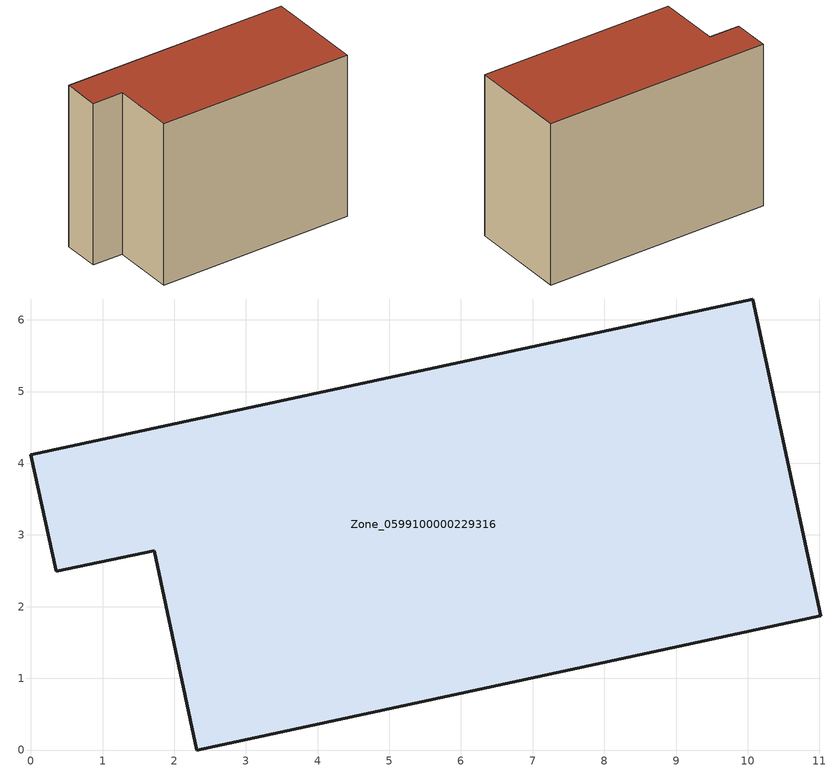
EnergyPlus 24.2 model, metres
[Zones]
Zone_0599100000229316
 floor ground (C_G): 1.72,2.78 0.35,2.49 0,4.12 10.07,6.29 11.02,1.87 2.32,0 z0
 wall outside (C_F): 10.07,6.29 0,4.12 0.35,2.49 1.72,2.78 2.32,0 11.02,1.87 10.07,6.29 z0:7.51
 roof outside (C_R): 2.32,0 11.02,1.87 10.07,6.29 0,4.12 0.35,2.49 1.72,2.78 z7.51
[BUILDING]
Pand.0599100000229316: North Axis=0; Terrain=City; Loads Convergence Tolerance Value=0.04; Temperature Convergence Tolerance Value=0.4; Solar Distribution=FullExterior; Maximum Number of Warmup Days=25; Minimum Number of Warmup Days=1
[Site:Location]
Rotterdam.The.Hague.AP_ZH_NLD Design_Conditions: Latitude=51.96; Longitude=4.45; Time Zone=1; Elevation=-4.5
[SITE:GROUNDTEMPERATURE:BUILDINGSURFACE]
18, 18, 18, 18, 18, 18, 18, 18, 18, 18, 18, 18
[MATERIAL] Thermal Absorptance=0.9; Solar Absorptance=0.7; Visible Absorptance=0.7
Name | Roughness | Thickness | Conductivity | Density | Specific Heat
G.TI.1946 | MediumSmooth | 0.15 | 1 | 540 | 1210
F.TI.1946 | Rough | 0.3 | 0.857143 | 1920 | 840
R.TI.1946 | MediumRough | 0.2 | 0.1 | 1500 | 1000
[CONSTRUCTION]
C_G: G.TI.1946
C_F: F.TI.1946
C_R: R.TI.1946
[ZONE]
Zone_0599100000229316: Type=1; Multiplier=1; Ceiling Height=Autocalculate; Volume=Autocalculate; Floor Area=autocalculate; Part of Total Floor Area=Yes
[ZONEINFILTRATION:DESIGNFLOWRATE]
Infil_Zone_0599100000229316: Zone or ZoneList or Space or SpaceList=Zone_0599100000229316; Schedule=AlwaysOn; Design Flow Rate Calculation Method=Flow/Area; Flow Rate per Floor Area=0.003; Constant Term Coefficient=1; Temperature Term Coefficient=0; Velocity Term Coefficient=0; Velocity Squared Term Coefficient=0
[HVACTEMPLATE:ZONE:IDEALLOADSAIRSYSTEM]
Zone_0599100000229316: Maximum Heating Supply Air Temperature=50; Minimum Cooling Supply Air Temperature=13; Maximum Heating Supply Air Humidity Ratio=0.0156; Minimum Cooling Supply Air Humidity Ratio=0.0077; Heating Limit=NoLimit; Cooling Limit=NoLimit; Dehumidification Control Type=ConstantSensibleHeatRatio; Cooling Sensible Heat Ratio=0.7; Dehumidification Setpoint=60; Humidification Control Type=None; Humidification Setpoint=30; Outdoor Air Method=None; Outdoor Air Flow Rate per Person=0.00944; Outdoor Air Flow Rate per Zone Floor Area=0; Outdoor Air Flow Rate per Zone=0; Demand Controlled Ventilation Type=None; Outdoor Air Economizer Type=NoEconomizer; Heat Recovery Type=None; Sensible Heat Recovery Effectiveness=0.7; Latent Heat Recovery Effectiveness=0.65
[ZONECONTROL:THERMOSTAT]
ThermostatControl_Zone_0599100000229316: Zone or ZoneList=Zone_0599100000229316; Control Type Schedule=DualSetpointControlType; Control 1=Thermostat_Zone_0599100000229316; Temperature Difference Between Cutout And Setpoint=0
[THERMOSTATSETPOINT:DUALSETPOINT]
Thermostat_Zone_0599100000229316: Heating Setpoint Temperature Schedule=HeatingSetpoint_Zone_0599100000229316; Cooling Setpoint Temperature Schedule=CoolingSetpoint_Zone_0599100000229316
[SCHEDULE:COMPACT]
HeatingSetpoint_Zone_0599100000229316: Through: 12/31, For: AllDays, Until: 24:00, 21
CoolingSetpoint_Zone_0599100000229316: Through: 12/31, For: AllDays, Until: 24:00, 24
DualSetpointControlType: Through: 12/31, For: AllDays, Until: 24:00, 4
AlwaysOn: Through: 12/31, For: AllDays, Until: 24:00, 1
